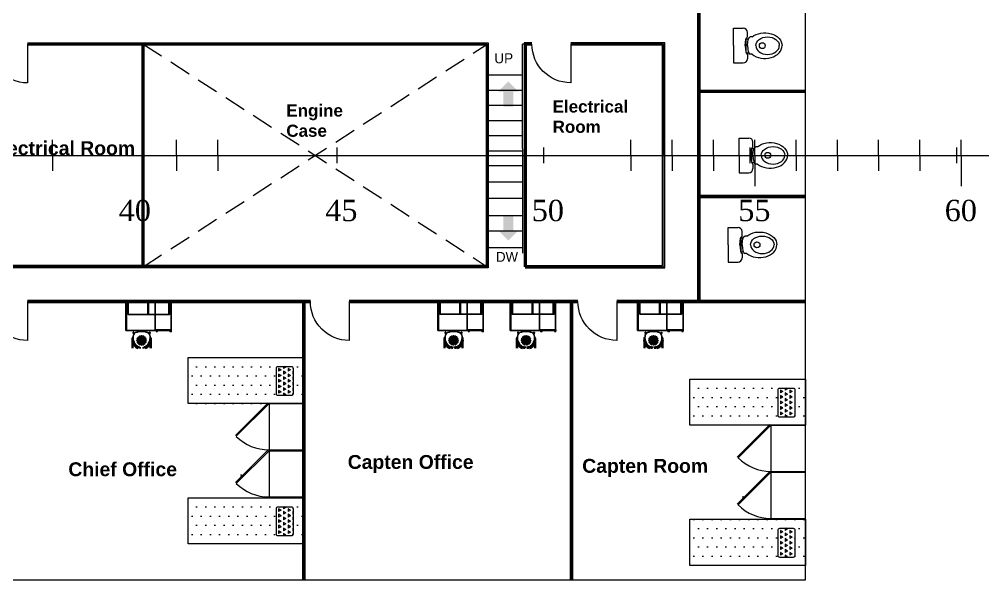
# Model space of a CAD drawing. Header units: millimetres. Extents: x 2592 to 2762, y 1632 to 1753.
# Drawn here: x 2637.6 to 2659.65, y 1658.19 to 1671.02 of the extents above; entities that cross this region are included whole.
import ezdxf

# ---------------------------------------------------------------- set-up
doc = ezdxf.new("R2010")
doc.units = ezdxf.units.MM
doc.linetypes.add('ASVLTYPE', pattern=[0.75, 0.5, -0.25])
for name, color, linetype in [('-1', 7, 'Continuous'), ('1.Garis Benda', 7, 'Continuous'), ('15', 7, 'Continuous'), ('Layer3', 7, 'Continuous'), ('tangki', 7, 'Continuous')]:
    doc.layers.add(name, color=color, linetype=linetype)
doc.layers.add('FURNITURE', color=7, linetype='Continuous', lineweight=30)
doc.layers.add('Layer4', color=7, linetype='Continuous', lineweight=30)
doc.styles.add('ASU', font='isocp.shx', dxfattribs={"height": 0.005})
doc.styles.add('holek', font='', dxfattribs={"height": 2})
doc.styles.get("Standard").update_dxf_attribs({"font": 'Arial.ttf'})
doc.styles.get('holek').set_extended_font_data('Vani')

# ---------------------------------------------------------------- blocks, each defined once
blk = doc.blocks.new('toilet')
at = {"linetype": 'Continuous'}
for p, q in [((10825.09, -59.81), (10825.09, -59.16)), ((10827.09, -58.56), (10825.69, -58.56)), ((10827.09, -61.06), (10827.09, -58.56)), ((10824.43, -59.81), (10824.69, -59.81)), ((10825.28, -60.04), (10824.93, -60.04)), ((10825.3, -62), (10825.3, -60.12)), ((10827.09, -61.06), (10827.09, -63.56)), ((10824.43, -62.31), (10824.69, -62.31)), ((10825.29, -62.04), (10824.94, -62.04)), ((10825.09, -62.31), (10825.09, -62.96)), ((10827.09, -63.56), (10825.69, -63.56))]:
    blk.add_line(p, q, dxfattribs=at)
for centre, start, end in [((10825.69, -59.16), 90, 180), ((10825.69, -62.96), 180, 270)]:
    blk.add_arc(centre, 0.6, start, end, dxfattribs=at)
for centre, major_axis, ratio, start_param in [((10822.59, -61.06), (-2.5, 0), 0.738645, 3.885156), ((10824.69, -61.06), (0, 1.25), 0.32, 4.712389), ((10825.09, -61.06), (0, 1.25), 0.249973, 4.712389)]:
    blk.add_ellipse(centre, major_axis=major_axis, ratio=ratio, start_param=start_param, end_param=6.283185, dxfattribs=at)
at = {"linetype": 'Continuous', "extrusion": (0, 0, -1)}
for centre, major_axis, ratio, start_param in [((10822.59, -61.06), (-2.5, 0), 0.738645, 3.885156), ((10824.69, -61.06), (0, -1.25), 0.32, 4.712389), ((10825.09, -61.06), (0, -1.25), 0.249973, 4.712389)]:
    blk.add_ellipse(centre, major_axis=major_axis, ratio=ratio, start_param=start_param, end_param=6.283185, dxfattribs=at)
at = {"layer": '1.Garis Benda', "linetype": 'Continuous'}
blk.add_ellipse((10822.19, -61.06), major_axis=(-1.7, 0), ratio=0.741182, start_param=3.141593, end_param=6.283185, dxfattribs=at)
at = {"layer": '1.Garis Benda', "linetype": 'Continuous', "extrusion": (0, 0, -1)}
blk.add_ellipse((10822.19, -61.06), major_axis=(-1.7, 0), ratio=0.741182, start_param=3.141593, end_param=6.283185, dxfattribs=at)
at = {"layer": 'tangki', "color": 2, "ltscale": 0.6}
blk.add_circle((10822.95, -61.06), 0.423, dxfattribs=at)

msp = doc.modelspace()

# ---------------------------------------------------------------- hatches: boundary and pattern name
h = msp.add_hatch()
h.set_pattern_fill('DOTS', color=105, scale=0.132226, style=0)
h.set_pattern_definition([(180, (3440.77873, 1919.99325), (-0.10495441, 0.209908816), [0, -0.209908816])])
h.paths.add_polyline_path([(2641.462, 1662.219), (2644.106, 1662.219), (2644.106, 1663.277), (2641.462, 1663.277)])
h.paths.add_polyline_path([(2643.483, 1663.047, -0.414214), (2643.523, 1663.087), (2643.826, 1663.087, -0.414214), (2643.866, 1663.047), (2643.866, 1662.459, -0.414214), (2643.826, 1662.42), (2643.523, 1662.42, -0.414214), (2643.483, 1662.459)], flags=16)
h = msp.add_hatch()
h.set_pattern_fill('TRIANG', color=1, scale=0.013223, angle=-90, style=0)
h.set_pattern_definition([(210, (2608.46666, 1892.71524), (-0.109071806, 0.06297263), [0.062972646, -0.062972646]), (150, (2608.46666, 1892.71524), (-8e-09, 0.12594527), [0.062972646, -0.062972646]), (270, (2608.41212, 1892.74673), (-0.1090718, -0.06297264), [0.062972646, -0.062972646])])
h.paths.add_polyline_path([(2643.481, 1663.03, -0.414214), (2643.521, 1663.07), (2643.824, 1663.07, -0.414214), (2643.864, 1663.03), (2643.864, 1662.443, -0.414214), (2643.824, 1662.403), (2643.521, 1662.403, -0.414214), (2643.481, 1662.443)])
h = msp.add_hatch()
h.set_pattern_fill('DOTS', color=105, scale=0.132226, style=0)
h.set_pattern_definition([(180, (3452.26652, 1919.49983), (-0.10495441, 0.209908816), [0, -0.209908816])])
h.paths.add_polyline_path([(2652.949, 1661.726), (2655.594, 1661.726), (2655.594, 1662.783), (2652.949, 1662.783)])
h.paths.add_polyline_path([(2654.971, 1662.553, -0.414214), (2655.01, 1662.593), (2655.314, 1662.593, -0.414214), (2655.353, 1662.553), (2655.353, 1661.966, -0.414214), (2655.314, 1661.926), (2655.01, 1661.926, -0.414214), (2654.971, 1661.966)], flags=16)
h = msp.add_hatch()
h.set_pattern_fill('TRIANG', color=1, scale=0.013223, angle=-90, style=0)
h.set_pattern_definition([(210, (2619.95445, 1892.22183), (-0.109071806, 0.06297263), [0.062972646, -0.062972646]), (150, (2619.95445, 1892.22183), (-8e-09, 0.12594527), [0.062972646, -0.062972646]), (270, (2619.89992, 1892.25331), (-0.1090718, -0.06297264), [0.062972646, -0.062972646])])
h.paths.add_polyline_path([(2654.969, 1662.537, -0.414214), (2655.009, 1662.577), (2655.312, 1662.577, -0.414214), (2655.352, 1662.537), (2655.352, 1661.949, -0.414214), (2655.312, 1661.91), (2655.009, 1661.91, -0.414214), (2654.969, 1661.949)])
h = msp.add_hatch()
h.set_pattern_fill('DOTS', color=105, scale=0.132226, style=0)
h.set_pattern_definition([(180, (3440.77873, 1916.78242), (-0.10495441, 0.209908816), [0, -0.209908816])])
h.paths.add_polyline_path([(2641.462, 1659.008), (2644.106, 1659.008), (2644.106, 1660.066), (2641.462, 1660.066)])
h.paths.add_polyline_path([(2643.483, 1659.836, -0.414214), (2643.523, 1659.876), (2643.826, 1659.876, -0.414214), (2643.866, 1659.836), (2643.866, 1659.248, -0.414214), (2643.826, 1659.209), (2643.523, 1659.209, -0.414214), (2643.483, 1659.248)], flags=16)
h = msp.add_hatch()
h.set_pattern_fill('TRIANG', color=1, scale=0.013223, angle=-90, style=0)
h.set_pattern_definition([(210, (2608.46666, 1889.50442), (-0.109071806, 0.06297263), [0.062972646, -0.062972646]), (150, (2608.46666, 1889.50442), (-8e-09, 0.12594527), [0.062972646, -0.062972646]), (270, (2608.41212, 1889.53591), (-0.1090718, -0.06297264), [0.062972646, -0.062972646])])
h.paths.add_polyline_path([(2643.481, 1659.82, -0.414214), (2643.521, 1659.859), (2643.824, 1659.859, -0.414214), (2643.864, 1659.82), (2643.864, 1659.232, -0.414214), (2643.824, 1659.192), (2643.521, 1659.192, -0.414214), (2643.481, 1659.232)])
h = msp.add_hatch()
h.set_pattern_fill('DOTS', color=105, scale=0.132226, style=0)
h.set_pattern_definition([(180, (3452.26652, 1916.289), (-0.10495441, 0.209908816), [0, -0.209908816])])
h.paths.add_polyline_path([(2652.949, 1658.515), (2655.594, 1658.515), (2655.594, 1659.573), (2652.949, 1659.573)])
h.paths.add_polyline_path([(2654.971, 1659.343, -0.414214), (2655.01, 1659.382), (2655.314, 1659.382, -0.414214), (2655.353, 1659.343), (2655.353, 1658.755, -0.414214), (2655.314, 1658.715), (2655.01, 1658.715, -0.414214), (2654.971, 1658.755)], flags=16)
h = msp.add_hatch()
h.set_pattern_fill('TRIANG', color=1, scale=0.013223, angle=-90, style=0)
h.set_pattern_definition([(210, (2619.95445, 1889.011), (-0.109071806, 0.06297263), [0.062972646, -0.062972646]), (150, (2619.95445, 1889.011), (-8e-09, 0.12594527), [0.062972646, -0.062972646]), (270, (2619.89992, 1889.04249), (-0.1090718, -0.06297264), [0.062972646, -0.062972646])])
h.paths.add_polyline_path([(2654.969, 1659.326, -0.414214), (2655.009, 1659.366), (2655.312, 1659.366, -0.414214), (2655.352, 1659.326), (2655.352, 1658.739, -0.414214), (2655.312, 1658.699), (2655.009, 1658.699, -0.414214), (2654.969, 1658.739)])
at = {"layer": 'Layer4'}
for points in [[(2648.908, 1669.014), (2648.676, 1669.014), (2648.676, 1669.362), (2648.56, 1669.362), (2648.792, 1669.593), (2649.024, 1669.362), (2648.908, 1669.362)], [(2648.908, 1666.531), (2648.676, 1666.531), (2648.676, 1666.184), (2648.56, 1666.184), (2648.792, 1665.952), (2649.024, 1666.184), (2648.908, 1666.184)]]:
    msp.add_hatch(color=256, dxfattribs=at).paths.add_polyline_path(points)

# ---------------------------------------------------------------- linework, layer by layer
at = {"layer": '-1', "color": 7}
for p, q in [((2653.148, 1671.25), (2653.148, 1669.371)), ((2640.433, 1670.45), (2637.782, 1670.45)), ((2640.433, 1666.051), (2640.433, 1669.753)), ((2653.148, 1669.371), (2653.148, 1664.554)), ((2653.148, 1669.371), (2655.594, 1669.371)), ((2653.148, 1666.963), (2655.594, 1666.963)), ((2653.148, 1664.554), (2655.594, 1664.554))]:
    msp.add_line(p, q, dxfattribs=at)
for points in [[(2637.782, 1670.45), (2637.782, 1669.562, -0.414214), (2636.894, 1670.45)], [(2650.22, 1670.453), (2650.22, 1669.565, -0.413453), (2649.332, 1670.45, -0.413453)], [(2637.782, 1664.554), (2637.782, 1663.666, -0.414214), (2636.894, 1664.554)], [(2645.148, 1664.554), (2645.148, 1663.666, -0.414214), (2644.26, 1664.554, -0.414214)], [(2651.275, 1664.555), (2651.275, 1663.667, -0.414214), (2650.387, 1664.555)]]:
    msp.add_lwpolyline(points, format="xyb", dxfattribs=at)
for p, q in [((2655.594, 1658.189), (2655.594, 1677.229)), ((2653.123, 1671.25), (2653.123, 1664.554)), ((2653.173, 1671.25), (2653.173, 1664.554)), ((2637.782, 1670.475), (2648.334, 1670.479)), ((2640.408, 1665.354), (2640.408, 1670.45)), ((2640.433, 1665.354), (2640.433, 1670.45)), ((2648.309, 1670.45), (2640.433, 1670.45)), ((2640.458, 1665.354), (2640.458, 1670.45)), ((2648.31, 1667.66), (2648.309, 1670.45)), ((2648.334, 1670.479), (2648.334, 1665.329)), ((2649.332, 1670.45), (2649.118, 1670.45)), ((2649.121, 1665.663), (2649.118, 1670.45)), ((2649.332, 1670.475), (2649.153, 1670.475)), ((2649.153, 1670.475), (2649.153, 1665.354)), ((2649.178, 1670.45), (2649.178, 1665.354)), ((2652.374, 1670.475), (2650.22, 1670.475)), ((2652.348, 1670.45), (2650.22, 1670.45)), ((2652.348, 1670.45), (2652.349, 1665.354)), ((2652.374, 1665.33), (2652.374, 1670.475)), ((2637.782, 1670.425), (2648.284, 1670.429)), ((2648.284, 1670.429), (2648.284, 1665.379)), ((2649.332, 1670.425), (2649.203, 1670.425)), ((2649.203, 1670.425), (2649.203, 1665.354)), ((2652.324, 1670.425), (2650.22, 1670.425)), ((2652.324, 1665.38), (2652.324, 1670.425)), ((2648.31, 1669.744), (2649.121, 1669.744)), ((2648.31, 1669.397), (2649.121, 1669.397)), ((2653.148, 1669.396), (2655.594, 1669.396)), ((2653.148, 1669.346), (2655.594, 1669.346)), ((2648.31, 1669.05), (2649.121, 1669.05)), ((2648.31, 1668.702), (2649.121, 1668.702)), ((2638.359, 1667.902), (2638.359, 1668.256)), ((2641.196, 1667.902), (2641.196, 1668.256)), ((2642.141, 1667.902), (2642.141, 1668.256)), ((2648.31, 1668.355), (2649.121, 1668.355)), ((2651.597, 1667.902), (2651.597, 1668.256)), ((2652.543, 1667.902), (2652.543, 1668.256)), ((2653.488, 1667.902), (2653.488, 1668.256)), ((2654.434, 1667.902), (2654.434, 1668.256)), ((2655.379, 1667.902), (2655.379, 1668.256)), ((2656.325, 1667.902), (2656.325, 1668.256)), ((2657.27, 1667.902), (2657.27, 1668.256)), ((2658.216, 1667.902), (2658.216, 1668.256)), ((2659.162, 1667.902), (2659.162, 1668.256)), ((2644.876, 1667.725), (2644.876, 1668.079)), ((2649.604, 1667.725), (2649.604, 1668.079)), ((2654.332, 1667.725), (2654.332, 1668.079)), ((2659.06, 1667.725), (2659.06, 1668.079)), ((2638.359, 1667.902), (2638.359, 1667.548)), ((2641.196, 1667.902), (2641.196, 1667.548)), ((2642.141, 1667.902), (2642.141, 1667.548)), ((2648.31, 1668.007), (2649.121, 1668.007)), ((2651.597, 1667.902), (2651.597, 1667.548)), ((2652.543, 1667.902), (2652.543, 1667.548)), ((2653.488, 1667.902), (2653.488, 1667.548)), ((2654.434, 1667.902), (2654.434, 1667.548)), ((2655.379, 1667.902), (2655.379, 1667.548)), ((2656.325, 1667.902), (2656.325, 1667.548)), ((2657.27, 1667.902), (2657.27, 1667.548)), ((2658.216, 1667.902), (2658.216, 1667.548)), ((2659.162, 1667.902), (2659.162, 1667.548)), ((2649.121, 1667.66), (2648.31, 1667.66)), ((2654.434, 1667.548), (2654.434, 1667.195)), ((2659.162, 1667.548), (2659.162, 1667.195)), ((2649.121, 1667.29), (2648.31, 1667.29)), ((2649.121, 1666.915), (2648.31, 1666.915)), ((2653.173, 1666.988), (2655.594, 1666.988)), ((2653.173, 1666.938), (2655.594, 1666.938)), ((2649.121, 1666.518), (2648.31, 1666.518)), ((2649.121, 1666.164), (2648.31, 1666.164)), ((2649.121, 1665.783), (2648.31, 1665.783)), ((2648.284, 1665.379), (2636.74, 1665.379)), ((2649.178, 1665.379), (2652.324, 1665.38)), ((2648.334, 1665.329), (2636.74, 1665.329)), ((2648.309, 1665.354), (2640.433, 1665.354)), ((2649.178, 1665.329), (2652.374, 1665.33)), ((2644.26, 1664.579), (2637.782, 1664.579)), ((2637.782, 1664.554), (2644.26, 1664.554)), ((2644.26, 1664.529), (2637.782, 1664.529)), ((2644.081, 1664.554), (2644.081, 1658.189)), ((2644.106, 1664.554), (2644.106, 1658.189)), ((2644.131, 1664.554), (2644.131, 1658.189)), ((2650.387, 1664.58), (2645.148, 1664.58)), ((2645.148, 1664.554), (2650.387, 1664.554)), ((2650.387, 1664.53), (2645.148, 1664.53)), ((2650.208, 1664.554), (2650.208, 1658.189)), ((2650.233, 1664.554), (2650.233, 1658.189)), ((2650.258, 1664.554), (2650.258, 1658.189)), ((2655.594, 1664.579), (2651.275, 1664.58)), ((2651.275, 1664.554), (2653.148, 1664.554)), ((2655.594, 1664.529), (2651.275, 1664.53)), ((2630.579, 1658.189), (2648.838, 1658.189))]:
    msp.add_line(p, q)
at = {"linetype": 'ASVLTYPE'}
for p, q in [((2640.433, 1665.354), (2648.309, 1670.45)), ((2640.433, 1670.45), (2648.309, 1665.354))]:
    msp.add_line(p, q, dxfattribs=at)
at = {"ltscale": 5}
msp.add_line((2593.688, 1667.902), (2702.658, 1667.902), dxfattribs=at)
at = {"color": 2}
for p, q in [((2643.294, 1662.238), (2642.546, 1661.49)), ((2643.313, 1662.219), (2642.565, 1661.471)), ((2643.313, 1662.219), (2643.313, 1661.161)), ((2643.313, 1662.219), (2644.106, 1662.219)), ((2643.313, 1662.219), (2644.106, 1662.219)), ((2654.782, 1661.744), (2654.034, 1660.996)), ((2654.801, 1661.726), (2654.053, 1660.978)), ((2654.801, 1661.726), (2654.801, 1660.668)), ((2654.801, 1661.726), (2655.594, 1661.726)), ((2654.801, 1661.726), (2655.594, 1661.726)), ((2643.294, 1661.161), (2642.546, 1660.413)), ((2643.313, 1661.142), (2642.565, 1660.394)), ((2643.294, 1661.161), (2643.313, 1661.142)), ((2643.294, 1661.124), (2643.313, 1661.142)), ((2643.313, 1661.161), (2644.106, 1661.161)), ((2643.313, 1661.161), (2643.313, 1661.142)), ((2643.313, 1661.142), (2644.106, 1661.142)), ((2643.313, 1661.142), (2644.106, 1661.142)), ((2643.313, 1661.142), (2644.106, 1661.142)), ((2643.313, 1661.142), (2643.313, 1660.085)), ((2643.313, 1661.142), (2644.106, 1661.142)), ((2643.313, 1661.142), (2644.106, 1661.142)), ((2642.657, 1660.552), (2642.684, 1660.552)), ((2654.782, 1660.668), (2654.034, 1659.92)), ((2654.801, 1660.649), (2654.053, 1659.901)), ((2654.782, 1660.668), (2654.801, 1660.649)), ((2654.782, 1660.63), (2654.801, 1660.649)), ((2654.801, 1660.668), (2655.594, 1660.668)), ((2654.801, 1660.668), (2654.801, 1660.649)), ((2654.801, 1660.649), (2655.594, 1660.649)), ((2654.801, 1660.649), (2655.594, 1660.649)), ((2654.801, 1660.649), (2655.594, 1660.649)), ((2654.801, 1660.649), (2654.801, 1659.591)), ((2654.801, 1660.649), (2655.594, 1660.649)), ((2654.801, 1660.649), (2655.594, 1660.649)), ((2643.313, 1660.085), (2644.106, 1660.085)), ((2643.313, 1660.085), (2643.313, 1660.066)), ((2643.313, 1660.066), (2644.106, 1660.066)), ((2643.313, 1660.066), (2644.106, 1660.066)), ((2643.313, 1660.066), (2644.106, 1660.066)), ((2654.145, 1660.059), (2654.172, 1660.059)), ((2654.801, 1659.591), (2655.594, 1659.591)), ((2654.801, 1659.591), (2654.801, 1659.573)), ((2654.801, 1659.573), (2655.594, 1659.573)), ((2654.801, 1659.573), (2655.594, 1659.573)), ((2654.801, 1659.573), (2655.594, 1659.573))]:
    msp.add_line(p, q, dxfattribs=at)
for points in [[(2644.106, 1662.219), (2641.462, 1662.219), (2641.462, 1663.277), (2644.106, 1663.277)], [(2655.594, 1661.726), (2652.949, 1661.726), (2652.949, 1662.783), (2655.594, 1662.783)], [(2644.106, 1659.008), (2641.462, 1659.008), (2641.462, 1660.066), (2644.106, 1660.066)], [(2655.594, 1658.515), (2652.949, 1658.515), (2652.949, 1659.573), (2655.594, 1659.573)]]:
    msp.add_lwpolyline(points, close=True)
at = {"color": 1}
for points in [[(2643.481, 1662.443), (2643.481, 1663.03, -0.414214), (2643.521, 1663.07), (2643.824, 1663.07, -0.414214), (2643.864, 1663.03), (2643.864, 1662.443, -0.414214), (2643.824, 1662.403), (2643.521, 1662.403, -0.414214)], [(2654.969, 1661.949), (2654.969, 1662.537, -0.414214), (2655.009, 1662.577), (2655.312, 1662.577, -0.414214), (2655.352, 1662.537), (2655.352, 1661.949, -0.414214), (2655.312, 1661.91), (2655.009, 1661.91, -0.414214)], [(2643.481, 1659.232), (2643.481, 1659.82, -0.414214), (2643.521, 1659.859), (2643.824, 1659.859, -0.414214), (2643.864, 1659.82), (2643.864, 1659.232, -0.414214), (2643.824, 1659.192), (2643.521, 1659.192, -0.414214)], [(2654.969, 1658.739), (2654.969, 1659.326, -0.414214), (2655.009, 1659.366), (2655.312, 1659.366, -0.414214), (2655.352, 1659.326), (2655.352, 1658.739, -0.414214), (2655.312, 1658.699), (2655.009, 1658.699, -0.414214)]]:
    msp.add_lwpolyline(points, format="xyb", close=True, dxfattribs=at)
at = {"color": 2, "ltscale": 0.1}
for points in [[(2642.657, 1660.536), (2642.663, 1660.53), (2642.7, 1660.567)], [(2642.7, 1660.567), (2642.694, 1660.574)], [(2654.188, 1660.074), (2654.182, 1660.08)], [(2654.144, 1660.043), (2654.151, 1660.037), (2654.188, 1660.074)]]:
    msp.add_lwpolyline(points, dxfattribs=at)
at = {"color": 2}
for centre in [(2643.313, 1662.219), (2654.801, 1661.726), (2643.313, 1661.142), (2654.801, 1660.649)]:
    msp.add_arc(centre, 1.058, 225, 270, dxfattribs=at)
at = {"color": 2, "ltscale": 0.1}
for centre in [(2642.688, 1660.589), (2654.175, 1660.096)]:
    msp.add_arc(centre, 0.0172, 157.6199, 292.3801, dxfattribs=at)
at = {"layer": '15'}
msp.add_lwpolyline([(2648.309, 1665.354), (2648.309, 1670.45)], dxfattribs=at)
at = {"layer": 'FURNITURE', "color": 3}
for p, q in [((2640.05, 1663.893), (2641.091, 1663.893)), ((2647.192, 1663.894), (2648.233, 1663.894)), ((2648.851, 1663.894), (2649.892, 1663.894)), ((2651.768, 1663.894), (2652.809, 1663.894))]:
    msp.add_line(p, q, dxfattribs=at)
at = {"layer": 'FURNITURE', "color": 3, "ltscale": 0.1}
for p, q in [((2640.205, 1663.843), (2640.219, 1663.81)), ((2640.22, 1663.85), (2640.231, 1663.825)), ((2640.573, 1663.85), (2640.563, 1663.825)), ((2640.589, 1663.843), (2640.574, 1663.81)), ((2647.347, 1663.844), (2647.361, 1663.81)), ((2647.363, 1663.85), (2647.373, 1663.826)), ((2647.715, 1663.85), (2647.705, 1663.826)), ((2647.731, 1663.844), (2647.717, 1663.81)), ((2649.006, 1663.844), (2649.02, 1663.81)), ((2649.021, 1663.85), (2649.032, 1663.826)), ((2649.374, 1663.85), (2649.364, 1663.826)), ((2649.39, 1663.844), (2649.375, 1663.81)), ((2651.923, 1663.844), (2651.937, 1663.81)), ((2651.939, 1663.85), (2651.949, 1663.826)), ((2652.291, 1663.85), (2652.281, 1663.826)), ((2652.307, 1663.844), (2652.293, 1663.81)), ((2640.201, 1663.668), (2640.179, 1663.668)), ((2640.182, 1663.668), (2640.182, 1663.72)), ((2640.182, 1663.487), (2640.182, 1663.625)), ((2640.199, 1663.668), (2640.199, 1663.72)), ((2640.205, 1663.639), (2640.219, 1663.639)), ((2640.209, 1663.622), (2640.226, 1663.622)), ((2640.312, 1663.651), (2640.312, 1663.651)), ((2640.585, 1663.622), (2640.568, 1663.622)), ((2640.589, 1663.639), (2640.575, 1663.639)), ((2640.592, 1663.668), (2640.614, 1663.668)), ((2640.595, 1663.668), (2640.595, 1663.72)), ((2640.612, 1663.668), (2640.612, 1663.72)), ((2640.612, 1663.487), (2640.612, 1663.625)), ((2647.343, 1663.669), (2647.321, 1663.669)), ((2647.324, 1663.669), (2647.324, 1663.721)), ((2647.324, 1663.488), (2647.324, 1663.626)), ((2647.341, 1663.669), (2647.341, 1663.721)), ((2647.347, 1663.64), (2647.361, 1663.64)), ((2647.351, 1663.623), (2647.368, 1663.623)), ((2647.454, 1663.652), (2647.454, 1663.652)), ((2647.728, 1663.623), (2647.71, 1663.623)), ((2647.731, 1663.64), (2647.717, 1663.64)), ((2647.735, 1663.669), (2647.757, 1663.669)), ((2647.737, 1663.669), (2647.737, 1663.721)), ((2647.754, 1663.669), (2647.754, 1663.721)), ((2647.754, 1663.488), (2647.754, 1663.626)), ((2649.002, 1663.669), (2648.98, 1663.669)), ((2648.983, 1663.669), (2648.983, 1663.721)), ((2648.983, 1663.488), (2648.983, 1663.626)), ((2648.999, 1663.669), (2648.999, 1663.721)), ((2649.006, 1663.64), (2649.02, 1663.64)), ((2649.01, 1663.623), (2649.027, 1663.623)), ((2649.113, 1663.652), (2649.113, 1663.652)), ((2649.386, 1663.623), (2649.369, 1663.623)), ((2649.39, 1663.64), (2649.376, 1663.64)), ((2649.393, 1663.669), (2649.415, 1663.669)), ((2649.396, 1663.669), (2649.396, 1663.721)), ((2649.413, 1663.669), (2649.413, 1663.721)), ((2649.413, 1663.488), (2649.413, 1663.626)), ((2651.919, 1663.669), (2651.897, 1663.669)), ((2651.9, 1663.669), (2651.9, 1663.721)), ((2651.9, 1663.488), (2651.9, 1663.626)), ((2651.917, 1663.669), (2651.917, 1663.721)), ((2651.923, 1663.64), (2651.937, 1663.64)), ((2651.927, 1663.623), (2651.944, 1663.623)), ((2652.03, 1663.652), (2652.03, 1663.652)), ((2652.304, 1663.623), (2652.286, 1663.623)), ((2652.307, 1663.64), (2652.293, 1663.64)), ((2652.311, 1663.669), (2652.333, 1663.669)), ((2652.313, 1663.669), (2652.313, 1663.721)), ((2652.33, 1663.669), (2652.33, 1663.721)), ((2652.33, 1663.488), (2652.33, 1663.626)), ((2640.199, 1663.487), (2640.199, 1663.578)), ((2640.595, 1663.487), (2640.595, 1663.578)), ((2647.341, 1663.488), (2647.341, 1663.578)), ((2647.737, 1663.488), (2647.737, 1663.578)), ((2648.999, 1663.488), (2648.999, 1663.578)), ((2649.396, 1663.488), (2649.396, 1663.578)), ((2651.917, 1663.488), (2651.917, 1663.578)), ((2652.313, 1663.488), (2652.313, 1663.578))]:
    msp.add_line(p, q, dxfattribs=at)
at = {"layer": 'FURNITURE', "color": 3, "ltscale": 0.1, "flags": 128}
for points in [[(2640.033, 1663.893), (2640.033, 1664.554), (2640.05, 1664.554), (2640.05, 1663.893)], [(2641.038, 1664.554), (2640.085, 1664.554), (2640.085, 1664.263), (2641.038, 1664.263)], [(2641.074, 1663.911), (2641.074, 1664.537), (2640.703, 1664.537), (2640.703, 1663.911)], [(2647.175, 1663.894), (2647.175, 1664.555), (2647.192, 1664.555), (2647.192, 1663.894)], [(2648.18, 1664.555), (2647.228, 1664.555), (2647.228, 1664.264), (2648.18, 1664.264)], [(2648.216, 1663.911), (2648.216, 1664.537), (2647.846, 1664.537), (2647.846, 1663.911)], [(2648.834, 1663.894), (2648.834, 1664.555), (2648.85, 1664.555), (2648.851, 1663.894)], [(2649.839, 1664.555), (2648.886, 1664.555), (2648.886, 1664.264), (2649.839, 1664.264)], [(2649.875, 1663.911), (2649.874, 1664.537), (2649.504, 1664.537), (2649.504, 1663.911)], [(2651.751, 1663.894), (2651.751, 1664.555), (2651.768, 1664.555), (2651.768, 1663.894)], [(2652.756, 1664.555), (2651.803, 1664.555), (2651.803, 1664.264), (2652.756, 1664.264)], [(2652.792, 1663.911), (2652.792, 1664.537), (2652.422, 1664.537), (2652.422, 1663.911)], [(2641.071, 1663.91), (2640.706, 1663.91), (2640.706, 1663.893), (2641.071, 1663.893)], [(2648.214, 1663.91), (2647.848, 1663.91), (2647.848, 1663.894), (2648.214, 1663.894)], [(2649.872, 1663.91), (2649.507, 1663.91), (2649.507, 1663.894), (2649.872, 1663.894)], [(2652.789, 1663.91), (2652.424, 1663.91), (2652.424, 1663.894), (2652.789, 1663.894)]]:
    msp.add_lwpolyline(points, close=True, dxfattribs=at)
for points in [[(2640.536, 1664.554), (2640.536, 1664.263), (2640.553, 1664.263), (2640.553, 1664.554)], [(2641.021, 1664.263), (2641.021, 1664.554)], [(2647.679, 1664.555), (2647.679, 1664.264), (2647.695, 1664.264), (2647.695, 1664.555)], [(2648.163, 1664.264), (2648.163, 1664.555)], [(2649.337, 1664.555), (2649.337, 1664.264), (2649.354, 1664.264), (2649.354, 1664.555)], [(2649.822, 1664.264), (2649.822, 1664.555)], [(2652.255, 1664.555), (2652.255, 1664.264), (2652.271, 1664.264), (2652.271, 1664.555)], [(2652.739, 1664.264), (2652.739, 1664.555)]]:
    msp.add_lwpolyline(points, dxfattribs=at)
at = {"layer": 'FURNITURE', "color": 3, "ltscale": 0.1}
for points in [[(2640.733, 1663.889), (2640.733, 1663.893), (2640.759, 1663.893)], [(2640.759, 1663.873), (2640.759, 1663.867), (2640.733, 1663.867), (2640.733, 1663.873)], [(2640.759, 1663.893), (2640.759, 1663.889)], [(2641.049, 1663.889), (2641.049, 1663.893), (2641.076, 1663.893)], [(2641.076, 1663.873), (2641.076, 1663.867), (2641.049, 1663.867), (2641.049, 1663.873)], [(2647.875, 1663.889), (2647.875, 1663.894), (2647.901, 1663.894)], [(2647.901, 1663.873), (2647.901, 1663.867), (2647.875, 1663.867), (2647.875, 1663.873)], [(2647.901, 1663.894), (2647.901, 1663.889)], [(2648.192, 1663.889), (2648.192, 1663.894), (2648.218, 1663.894)], [(2648.218, 1663.873), (2648.218, 1663.867), (2648.192, 1663.867), (2648.192, 1663.873)], [(2649.534, 1663.889), (2649.534, 1663.894), (2649.56, 1663.894)], [(2649.56, 1663.873), (2649.56, 1663.867), (2649.534, 1663.867), (2649.534, 1663.873)], [(2649.56, 1663.894), (2649.56, 1663.889)], [(2649.85, 1663.889), (2649.85, 1663.894), (2649.877, 1663.894)], [(2649.877, 1663.873), (2649.877, 1663.867), (2649.85, 1663.867), (2649.85, 1663.873)], [(2652.451, 1663.889), (2652.451, 1663.894), (2652.477, 1663.894)], [(2652.477, 1663.873), (2652.477, 1663.867), (2652.451, 1663.867), (2652.451, 1663.873)], [(2652.477, 1663.894), (2652.477, 1663.889)], [(2652.767, 1663.889), (2652.767, 1663.894), (2652.794, 1663.894)], [(2652.794, 1663.873), (2652.794, 1663.867), (2652.767, 1663.867), (2652.767, 1663.873)]]:
    msp.add_lwpolyline(points, dxfattribs=at)
for centre, radius in [((2640.295, 1663.668), 0.00705), ((2640.303, 1663.706), 0.00705), ((2640.303, 1663.629), 0.00705), ((2640.325, 1663.739), 0.00705), ((2640.321, 1663.668), 0.00308), ((2640.327, 1663.697), 0.00308), ((2640.327, 1663.639), 0.00308), ((2640.339, 1663.668), 0.00308), ((2640.343, 1663.721), 0.00308), ((2640.343, 1663.69), 0.00308), ((2640.343, 1663.645), 0.00308), ((2640.343, 1663.614), 0.00308), ((2640.358, 1663.761), 0.00705), ((2640.356, 1663.709), 0.00308), ((2640.356, 1663.668), 0.00308), ((2640.356, 1663.626), 0.00308), ((2640.359, 1663.683), 0.00308), ((2640.359, 1663.652), 0.00308), ((2640.368, 1663.738), 0.00308), ((2640.368, 1663.696), 0.00308), ((2640.368, 1663.639), 0.00308), ((2640.375, 1663.721), 0.00308), ((2640.375, 1663.614), 0.00308), ((2640.375, 1663.675), 0.00308), ((2640.375, 1663.66), 0.00308), ((2640.381, 1663.705), 0.00308), ((2640.381, 1663.63), 0.00308), ((2640.383, 1663.686), 0.00308), ((2640.383, 1663.649), 0.00308), ((2640.397, 1663.769), 0.00705), ((2640.397, 1663.743), 0.00308), ((2640.397, 1663.726), 0.00308), ((2640.397, 1663.708), 0.00308), ((2640.397, 1663.69), 0.00308), ((2640.397, 1663.645), 0.00308), ((2640.397, 1663.627), 0.00308), ((2640.397, 1663.609), 0.00308), ((2640.41, 1663.686), 0.00308), ((2640.41, 1663.649), 0.00308), ((2640.412, 1663.705), 0.00308), ((2640.412, 1663.63), 0.00308), ((2640.419, 1663.721), 0.00308), ((2640.419, 1663.675), 0.00308), ((2640.419, 1663.66), 0.00308), ((2640.419, 1663.614), 0.00308), ((2640.425, 1663.696), 0.00308), ((2640.425, 1663.639), 0.00308), ((2640.426, 1663.738), 0.00308), ((2640.436, 1663.761), 0.00705), ((2640.434, 1663.683), 0.00308), ((2640.434, 1663.652), 0.00308), ((2640.437, 1663.668), 0.00308), ((2640.438, 1663.709), 0.00308), ((2640.438, 1663.626), 0.00308), ((2640.45, 1663.721), 0.00308), ((2640.451, 1663.69), 0.00308), ((2640.451, 1663.645), 0.00308), ((2640.45, 1663.614), 0.00308), ((2640.455, 1663.668), 0.00308), ((2640.468, 1663.739), 0.00705), ((2640.467, 1663.697), 0.00308), ((2640.467, 1663.639), 0.00308), ((2640.473, 1663.668), 0.00308), ((2640.49, 1663.706), 0.00705), ((2640.49, 1663.629), 0.00705), ((2640.498, 1663.668), 0.00705), ((2647.438, 1663.668), 0.00705), ((2647.445, 1663.707), 0.00705), ((2647.445, 1663.629), 0.00705), ((2647.467, 1663.74), 0.00705), ((2647.463, 1663.668), 0.00308), ((2647.469, 1663.697), 0.00308), ((2647.469, 1663.639), 0.00308), ((2647.481, 1663.668), 0.00308), ((2647.485, 1663.722), 0.00308), ((2647.485, 1663.646), 0.00308), ((2647.485, 1663.614), 0.00308), ((2647.486, 1663.69), 0.00308), ((2647.5, 1663.762), 0.00705), ((2647.498, 1663.709), 0.00308), ((2647.499, 1663.668), 0.00308), ((2647.498, 1663.627), 0.00308), ((2647.502, 1663.683), 0.00308), ((2647.502, 1663.652), 0.00308), ((2647.51, 1663.738), 0.00308), ((2647.51, 1663.697), 0.00308), ((2647.51, 1663.639), 0.00308), ((2647.517, 1663.722), 0.00308), ((2647.517, 1663.675), 0.00308), ((2647.517, 1663.661), 0.00308), ((2647.517, 1663.614), 0.00308), ((2647.524, 1663.705), 0.00308), ((2647.524, 1663.631), 0.00308), ((2647.526, 1663.687), 0.00308), ((2647.526, 1663.649), 0.00308), ((2647.539, 1663.769), 0.00705), ((2647.539, 1663.744), 0.00308), ((2647.539, 1663.726), 0.00308), ((2647.539, 1663.709), 0.00308), ((2647.539, 1663.691), 0.00308), ((2647.539, 1663.645), 0.00308), ((2647.539, 1663.627), 0.00308), ((2647.539, 1663.61), 0.00308), ((2647.553, 1663.687), 0.00308), ((2647.553, 1663.649), 0.00308), ((2647.555, 1663.705), 0.00308), ((2647.555, 1663.631), 0.00308), ((2647.561, 1663.722), 0.00308), ((2647.561, 1663.675), 0.00308), ((2647.561, 1663.661), 0.00308), ((2647.561, 1663.614), 0.00308), ((2647.568, 1663.738), 0.00308), ((2647.568, 1663.697), 0.00308), ((2647.568, 1663.639), 0.00308), ((2647.578, 1663.762), 0.00705), ((2647.577, 1663.683), 0.00308), ((2647.577, 1663.652), 0.00308), ((2647.58, 1663.709), 0.00308), ((2647.58, 1663.668), 0.00308), ((2647.58, 1663.627), 0.00308), ((2647.593, 1663.722), 0.00308), ((2647.593, 1663.69), 0.00308), ((2647.593, 1663.646), 0.00308), ((2647.593, 1663.614), 0.00308), ((2647.597, 1663.668), 0.00308), ((2647.611, 1663.74), 0.00705), ((2647.609, 1663.697), 0.00308), ((2647.609, 1663.639), 0.00308), ((2647.615, 1663.668), 0.00308), ((2647.633, 1663.707), 0.00705), ((2647.633, 1663.629), 0.00705), ((2647.64, 1663.668), 0.00705), ((2649.096, 1663.668), 0.00705), ((2649.104, 1663.707), 0.00705), ((2649.104, 1663.629), 0.00705), ((2649.126, 1663.74), 0.00705), ((2649.122, 1663.668), 0.00308), ((2649.128, 1663.697), 0.00308), ((2649.128, 1663.639), 0.00308), ((2649.14, 1663.668), 0.00308), ((2649.144, 1663.722), 0.00308), ((2649.144, 1663.69), 0.00308), ((2649.144, 1663.646), 0.00308), ((2649.144, 1663.614), 0.00308), ((2649.159, 1663.762), 0.00705), ((2649.157, 1663.709), 0.00308), ((2649.157, 1663.668), 0.00308), ((2649.157, 1663.627), 0.00308), ((2649.16, 1663.683), 0.00308), ((2649.16, 1663.652), 0.00308), ((2649.169, 1663.738), 0.00308), ((2649.169, 1663.697), 0.00308), ((2649.169, 1663.639), 0.00308), ((2649.175, 1663.722), 0.00308), ((2649.175, 1663.614), 0.00308), ((2649.176, 1663.675), 0.00308), ((2649.176, 1663.661), 0.00308), ((2649.182, 1663.705), 0.00308), ((2649.182, 1663.631), 0.00308), ((2649.184, 1663.687), 0.00308), ((2649.184, 1663.649), 0.00308), ((2649.198, 1663.769), 0.00705), ((2649.198, 1663.744), 0.00308), ((2649.198, 1663.726), 0.00308), ((2649.198, 1663.709), 0.00308), ((2649.198, 1663.691), 0.00308), ((2649.198, 1663.645), 0.00308), ((2649.198, 1663.627), 0.00308), ((2649.198, 1663.61), 0.00308), ((2649.211, 1663.687), 0.00308), ((2649.211, 1663.649), 0.00308), ((2649.213, 1663.705), 0.00308), ((2649.213, 1663.631), 0.00308), ((2649.22, 1663.675), 0.00308), ((2649.22, 1663.661), 0.00308), ((2649.22, 1663.722), 0.00308), ((2649.22, 1663.614), 0.00308), ((2649.226, 1663.697), 0.00308), ((2649.226, 1663.639), 0.00308), ((2649.227, 1663.738), 0.00308), ((2649.237, 1663.762), 0.00705), ((2649.235, 1663.683), 0.00308), ((2649.235, 1663.652), 0.00308), ((2649.238, 1663.668), 0.00308), ((2649.239, 1663.709), 0.00308), ((2649.239, 1663.627), 0.00308), ((2649.251, 1663.722), 0.00308), ((2649.251, 1663.69), 0.00308), ((2649.251, 1663.646), 0.00308), ((2649.251, 1663.614), 0.00308), ((2649.256, 1663.668), 0.00308), ((2649.269, 1663.74), 0.00705), ((2649.268, 1663.697), 0.00308), ((2649.268, 1663.639), 0.00308), ((2649.274, 1663.668), 0.00308), ((2649.291, 1663.707), 0.00705), ((2649.291, 1663.629), 0.00705), ((2649.299, 1663.668), 0.00705), ((2652.014, 1663.668), 0.00705), ((2652.021, 1663.707), 0.00705), ((2652.021, 1663.629), 0.00705), ((2652.043, 1663.74), 0.00705), ((2652.039, 1663.668), 0.00308), ((2652.045, 1663.697), 0.00308), ((2652.045, 1663.639), 0.00308), ((2652.057, 1663.668), 0.00308), ((2652.061, 1663.722), 0.00308), ((2652.062, 1663.69), 0.00308), ((2652.061, 1663.646), 0.00308), ((2652.061, 1663.614), 0.00308), ((2652.076, 1663.762), 0.00705), ((2652.074, 1663.709), 0.00308), ((2652.074, 1663.668), 0.00308), ((2652.074, 1663.627), 0.00308), ((2652.077, 1663.683), 0.00308), ((2652.077, 1663.652), 0.00308), ((2652.086, 1663.738), 0.00308), ((2652.086, 1663.697), 0.00308), ((2652.086, 1663.639), 0.00308), ((2652.093, 1663.722), 0.00308), ((2652.093, 1663.675), 0.00308), ((2652.093, 1663.661), 0.00308), ((2652.093, 1663.614), 0.00308), ((2652.099, 1663.705), 0.00308), ((2652.099, 1663.631), 0.00308), ((2652.101, 1663.687), 0.00308), ((2652.101, 1663.649), 0.00308), ((2652.115, 1663.769), 0.00705), ((2652.115, 1663.744), 0.00308), ((2652.115, 1663.726), 0.00308), ((2652.115, 1663.709), 0.00308), ((2652.115, 1663.691), 0.00308), ((2652.115, 1663.645), 0.00308), ((2652.115, 1663.627), 0.00308), ((2652.115, 1663.61), 0.00308), ((2652.128, 1663.687), 0.00308), ((2652.128, 1663.649), 0.00308), ((2652.13, 1663.705), 0.00308), ((2652.13, 1663.631), 0.00308), ((2652.137, 1663.722), 0.00308), ((2652.137, 1663.675), 0.00308), ((2652.137, 1663.661), 0.00308), ((2652.137, 1663.614), 0.00308), ((2652.144, 1663.697), 0.00308), ((2652.144, 1663.639), 0.00308), ((2652.144, 1663.738), 0.00308), ((2652.154, 1663.762), 0.00705), ((2652.152, 1663.683), 0.00308), ((2652.152, 1663.652), 0.00308), ((2652.155, 1663.668), 0.00308), ((2652.156, 1663.709), 0.00308), ((2652.156, 1663.627), 0.00308), ((2652.168, 1663.722), 0.00308), ((2652.168, 1663.614), 0.00308), ((2652.169, 1663.69), 0.00308), ((2652.169, 1663.646), 0.00308), ((2652.173, 1663.668), 0.00308), ((2652.187, 1663.74), 0.00705), ((2652.185, 1663.697), 0.00308), ((2652.185, 1663.639), 0.00308), ((2652.191, 1663.668), 0.00308), ((2652.209, 1663.707), 0.00705), ((2652.209, 1663.629), 0.00705), ((2652.216, 1663.668), 0.00705), ((2640.325, 1663.596), 0.00705), ((2640.358, 1663.574), 0.00705), ((2640.368, 1663.598), 0.00308), ((2640.397, 1663.566), 0.00705), ((2640.397, 1663.592), 0.00308), ((2640.426, 1663.598), 0.00308), ((2640.436, 1663.574), 0.00705), ((2640.468, 1663.596), 0.00705), ((2647.467, 1663.596), 0.00705), ((2647.5, 1663.574), 0.00705), ((2647.51, 1663.598), 0.00308), ((2647.539, 1663.567), 0.00705), ((2647.539, 1663.592), 0.00308), ((2647.568, 1663.598), 0.00308), ((2647.578, 1663.574), 0.00705), ((2647.611, 1663.596), 0.00705), ((2649.126, 1663.596), 0.00705), ((2649.159, 1663.574), 0.00705), ((2649.169, 1663.598), 0.00308), ((2649.198, 1663.567), 0.00705), ((2649.198, 1663.592), 0.00308), ((2649.227, 1663.598), 0.00308), ((2649.237, 1663.574), 0.00705), ((2649.269, 1663.596), 0.00705), ((2652.043, 1663.596), 0.00705), ((2652.076, 1663.574), 0.00705), ((2652.086, 1663.598), 0.00308), ((2652.115, 1663.567), 0.00705), ((2652.115, 1663.592), 0.00308), ((2652.144, 1663.598), 0.00308), ((2652.154, 1663.574), 0.00705), ((2652.187, 1663.596), 0.00705)]:
    msp.add_circle(centre, radius, dxfattribs=at)
for centre, radius, start, end in [((2640.213, 1663.847), 0.00837, 22.616, 202.616), ((2640.213, 1663.847), 0.00837, 22.616, 202.616), ((2640.295, 1663.765), 0.0881, 114.7896, 166.4789), ((2640.388, 1663.564), 0.31, 88.461, 114.7896), ((2640.405, 1663.564), 0.31, 65.2164, 91.545), ((2640.498, 1663.765), 0.0881, 13.5271, 65.2164), ((2640.581, 1663.847), 0.00837, 337.39, 157.39), ((2640.729, 1663.881), 0.00859, 292.6228, 67.3831), ((2640.762, 1663.881), 0.00859, 112.6228, 247.3831), ((2641.046, 1663.881), 0.00859, 292.6228, 67.3831), ((2641.079, 1663.881), 0.00859, 112.6228, 247.3831), ((2647.355, 1663.847), 0.00837, 22.616, 202.616), ((2647.355, 1663.847), 0.00837, 22.616, 202.616), ((2647.438, 1663.766), 0.0881, 114.7896, 166.4789), ((2647.531, 1663.564), 0.31, 88.461, 114.7896), ((2647.547, 1663.564), 0.31, 65.2164, 91.545), ((2647.641, 1663.766), 0.0881, 13.5271, 65.2164), ((2647.723, 1663.847), 0.00837, 337.39, 157.39), ((2647.872, 1663.881), 0.00859, 292.6228, 67.3831), ((2647.905, 1663.881), 0.00859, 112.6228, 247.3831), ((2648.188, 1663.881), 0.00859, 292.6228, 67.3831), ((2648.221, 1663.881), 0.00859, 112.6228, 247.3831), ((2649.014, 1663.847), 0.00837, 22.616, 202.616), ((2649.014, 1663.847), 0.00837, 22.616, 202.616), ((2649.096, 1663.766), 0.0881, 114.7896, 166.4789), ((2649.189, 1663.564), 0.31, 88.461, 114.7896), ((2649.206, 1663.564), 0.31, 65.2164, 91.545), ((2649.299, 1663.766), 0.0881, 13.5271, 65.2164), ((2649.382, 1663.847), 0.00837, 337.39, 157.39), ((2649.53, 1663.881), 0.00859, 292.6228, 67.3831), ((2649.563, 1663.881), 0.00859, 112.6228, 247.3831), ((2649.847, 1663.881), 0.00859, 292.6228, 67.3831), ((2649.88, 1663.881), 0.00859, 112.6228, 247.3831), ((2651.931, 1663.847), 0.00837, 22.616, 202.616), ((2651.931, 1663.847), 0.00837, 22.616, 202.616), ((2652.013, 1663.766), 0.0881, 114.7896, 166.4789), ((2652.107, 1663.564), 0.31, 88.461, 114.7896), ((2652.123, 1663.564), 0.31, 65.2164, 91.545), ((2652.216, 1663.766), 0.0881, 13.5271, 65.2164), ((2652.299, 1663.847), 0.00837, 337.39, 157.39), ((2652.447, 1663.881), 0.00859, 292.6228, 67.3831), ((2652.48, 1663.881), 0.00859, 112.6228, 247.3831), ((2652.764, 1663.881), 0.00859, 292.6228, 67.3831), ((2652.797, 1663.881), 0.00859, 112.6228, 247.3831), ((2640.179, 1663.667), 0.00176, 90.003, 180.0916), ((2640.376, 1663.667), 0.198, 180.09, 225.783), ((2640.19, 1663.72), 0.00837, 0.003, 180.003), ((2640.201, 1663.667), 0.00176, 0.1028, 90.003), ((2640.928, 1663.709), 0.727, 183.1997, 184.5579), ((2640.453, 1663.728), 0.25, 166.4789, 224.9084), ((2640.376, 1663.667), 0.173, 180.1028, 270.003), ((2640.411, 1663.672), 0.208, 185.7612, 198.3117), ((2640.407, 1663.675), 0.206, 199.5022, 213.1554), ((2640.418, 1663.667), 0.173, 270.003, 359.9031), ((2640.341, 1663.728), 0.25, 315.0976, 13.5271), ((2640.418, 1663.667), 0.198, 314.2229, 359.916), ((2640.387, 1663.675), 0.206, 326.8505, 340.5037), ((2640.383, 1663.672), 0.208, 341.6943, 354.2448), ((2639.865, 1663.709), 0.727, 355.4481, 356.8063), ((2640.592, 1663.667), 0.00176, 90.003, 179.9031), ((2640.603, 1663.72), 0.00837, 0.003, 180.003), ((2640.614, 1663.667), 0.00176, 0.1028, 90.003), ((2647.321, 1663.667), 0.00176, 90.003, 180.0916), ((2647.518, 1663.667), 0.198, 180.09, 225.783), ((2647.332, 1663.721), 0.00837, 0.003, 180.003), ((2647.343, 1663.667), 0.00176, 0.1028, 90.003), ((2648.07, 1663.709), 0.727, 183.1997, 184.5579), ((2647.595, 1663.728), 0.25, 166.4789, 224.9084), ((2647.518, 1663.667), 0.173, 180.1028, 270.003), ((2647.553, 1663.672), 0.208, 185.7612, 198.3117), ((2647.549, 1663.676), 0.206, 199.5022, 213.1554), ((2647.56, 1663.667), 0.173, 270.003, 359.9031), ((2647.483, 1663.728), 0.25, 315.0976, 13.5271), ((2647.56, 1663.667), 0.198, 314.2229, 359.916), ((2647.529, 1663.676), 0.206, 326.8505, 340.5037), ((2647.525, 1663.672), 0.208, 341.6943, 354.2448), ((2647.735, 1663.667), 0.00176, 90.003, 179.9031), ((2647.008, 1663.709), 0.727, 355.4481, 356.8063), ((2647.746, 1663.721), 0.00837, 0.003, 180.003), ((2647.757, 1663.667), 0.00176, 0.1028, 90.003), ((2648.98, 1663.667), 0.00176, 90.003, 180.0916), ((2649.177, 1663.667), 0.198, 180.09, 225.783), ((2648.991, 1663.721), 0.00837, 0.003, 180.003), ((2649.002, 1663.667), 0.00176, 0.1028, 90.003), ((2649.729, 1663.709), 0.727, 183.1997, 184.5579), ((2649.253, 1663.728), 0.25, 166.4789, 224.9084), ((2649.177, 1663.667), 0.173, 180.1028, 270.003), ((2649.211, 1663.672), 0.208, 185.7612, 198.3117), ((2649.207, 1663.676), 0.206, 199.5022, 213.1554), ((2649.219, 1663.667), 0.173, 270.003, 359.9031), ((2649.142, 1663.728), 0.25, 315.0976, 13.5271), ((2649.219, 1663.667), 0.198, 314.2229, 359.916), ((2649.188, 1663.676), 0.206, 326.8505, 340.5037), ((2649.184, 1663.672), 0.208, 341.6943, 354.2448), ((2648.666, 1663.709), 0.727, 355.4481, 356.8063), ((2649.393, 1663.667), 0.00176, 90.003, 179.9031), ((2649.404, 1663.721), 0.00837, 0.003, 180.003), ((2649.415, 1663.667), 0.00176, 0.1028, 90.003), ((2651.897, 1663.667), 0.00176, 90.003, 180.0916), ((2652.094, 1663.667), 0.198, 180.09, 225.783), ((2651.908, 1663.721), 0.00837, 0.003, 180.003), ((2651.919, 1663.667), 0.00176, 0.1028, 90.003), ((2652.646, 1663.709), 0.727, 183.1997, 184.5579), ((2652.171, 1663.728), 0.25, 166.4789, 224.9084), ((2652.094, 1663.667), 0.173, 180.1028, 270.003), ((2652.129, 1663.672), 0.208, 185.7612, 198.3117), ((2652.125, 1663.676), 0.206, 199.5022, 213.1554), ((2652.136, 1663.667), 0.173, 270.003, 359.9031), ((2652.059, 1663.728), 0.25, 315.0976, 13.5271), ((2652.136, 1663.667), 0.198, 314.2229, 359.916), ((2652.105, 1663.676), 0.206, 326.8505, 340.5037), ((2652.101, 1663.672), 0.208, 341.6943, 354.2448), ((2651.584, 1663.709), 0.727, 355.4481, 356.8063), ((2652.311, 1663.667), 0.00176, 90.003, 179.9031), ((2652.322, 1663.721), 0.00837, 0.003, 180.003), ((2652.333, 1663.667), 0.00176, 0.1028, 90.003), ((2640.391, 1663.67), 0.19, 214.4263, 231.0615), ((2640.376, 1663.667), 0.198, 225.783, 252.8629), ((2640.388, 1663.687), 0.176, 230.4481, 256.1736), ((2640.406, 1663.687), 0.176, 283.8324, 309.5578), ((2640.418, 1663.667), 0.198, 287.143, 314.2229), ((2640.402, 1663.67), 0.19, 308.9445, 325.5797), ((2647.534, 1663.671), 0.19, 214.4263, 231.0615), ((2647.518, 1663.667), 0.198, 225.783, 252.8629), ((2647.519, 1663.652), 0.166, 230.9975, 270.2948), ((2647.53, 1663.688), 0.176, 230.4481, 256.1736), ((2647.53, 1663.664), 0.154, 254.0644, 270.2379), ((2647.548, 1663.664), 0.154, 269.7681, 285.9415), ((2647.559, 1663.652), 0.166, 269.7111, 309.0085), ((2647.548, 1663.688), 0.176, 283.8324, 309.5578), ((2647.56, 1663.667), 0.198, 287.143, 314.2229), ((2647.545, 1663.671), 0.19, 308.9445, 325.5797), ((2649.192, 1663.671), 0.19, 214.4263, 231.0615), ((2649.177, 1663.667), 0.198, 225.783, 252.8629), ((2649.177, 1663.652), 0.166, 230.9975, 270.2948), ((2649.189, 1663.688), 0.176, 230.4481, 256.1736), ((2649.189, 1663.664), 0.154, 254.0644, 270.2379), ((2649.207, 1663.664), 0.154, 269.7681, 285.9415), ((2649.218, 1663.652), 0.166, 269.7111, 309.0085), ((2649.207, 1663.688), 0.176, 283.8324, 309.5578), ((2649.219, 1663.667), 0.198, 287.143, 314.2229), ((2649.203, 1663.671), 0.19, 308.9445, 325.5797), ((2652.109, 1663.671), 0.19, 214.4263, 231.0615), ((2652.094, 1663.667), 0.198, 225.783, 252.8629), ((2652.095, 1663.652), 0.166, 230.9975, 270.2948), ((2652.106, 1663.688), 0.176, 230.4481, 256.1736), ((2652.106, 1663.664), 0.154, 254.0644, 270.2379), ((2652.124, 1663.664), 0.154, 269.7681, 285.9415), ((2652.135, 1663.652), 0.166, 269.7111, 309.0085), ((2652.124, 1663.688), 0.176, 283.8324, 309.5578), ((2652.136, 1663.667), 0.198, 287.143, 314.2229), ((2652.12, 1663.671), 0.19, 308.9445, 325.5797)]:
    msp.add_arc(centre, radius, start, end, dxfattribs=at)
for p in [(2640.321, 1663.668), (2640.321, 1663.668), (2640.327, 1663.697), (2640.327, 1663.697), (2640.33, 1663.668), (2640.335, 1663.693), (2640.339, 1663.638), (2640.343, 1663.721), (2640.343, 1663.721), (2640.349, 1663.715), (2640.367, 1663.606), (2640.367, 1663.606), (2640.368, 1663.738), (2640.368, 1663.738), (2640.371, 1663.729), (2640.371, 1663.606), (2640.396, 1663.609), (2640.397, 1663.75), (2640.397, 1663.743), (2640.397, 1663.743), (2640.397, 1663.735), (2640.422, 1663.729), (2640.422, 1663.614), (2640.422, 1663.606), (2640.425, 1663.606), (2640.425, 1663.606), (2640.426, 1663.738), (2640.426, 1663.738), (2640.444, 1663.715), (2640.444, 1663.62), (2640.45, 1663.721), (2640.45, 1663.721), (2640.45, 1663.614), (2640.45, 1663.614), (2640.454, 1663.638), (2640.464, 1663.668), (2640.467, 1663.697), (2640.467, 1663.697), (2640.473, 1663.668), (2640.473, 1663.668), (2640.48, 1663.668), (2647.463, 1663.668), (2647.463, 1663.668), (2647.469, 1663.697), (2647.469, 1663.697), (2647.472, 1663.668), (2647.478, 1663.694), (2647.482, 1663.639), (2647.485, 1663.722), (2647.485, 1663.722), (2647.492, 1663.715), (2647.51, 1663.738), (2647.51, 1663.738), (2647.51, 1663.606), (2647.51, 1663.606), (2647.513, 1663.73), (2647.513, 1663.606), (2647.539, 1663.75), (2647.539, 1663.744), (2647.539, 1663.744), (2647.539, 1663.735), (2647.539, 1663.609), (2647.564, 1663.614), (2647.565, 1663.73), (2647.565, 1663.606), (2647.568, 1663.738), (2647.568, 1663.738), (2647.568, 1663.606), (2647.568, 1663.606), (2647.586, 1663.715), (2647.586, 1663.621), (2647.593, 1663.722), (2647.593, 1663.722), (2647.593, 1663.614), (2647.593, 1663.614), (2647.597, 1663.639), (2647.606, 1663.668), (2647.609, 1663.697), (2647.609, 1663.697), (2647.615, 1663.668), (2647.615, 1663.668), (2647.622, 1663.668), (2649.122, 1663.668), (2649.122, 1663.668), (2649.128, 1663.697), (2649.128, 1663.697), (2649.131, 1663.668), (2649.136, 1663.694), (2649.14, 1663.639), (2649.144, 1663.722), (2649.144, 1663.722), (2649.15, 1663.715), (2649.168, 1663.606), (2649.168, 1663.606), (2649.169, 1663.738), (2649.169, 1663.738), (2649.172, 1663.73), (2649.172, 1663.606), (2649.197, 1663.609), (2649.198, 1663.75), (2649.198, 1663.744), (2649.198, 1663.744), (2649.198, 1663.735), (2649.223, 1663.73), (2649.223, 1663.614), (2649.223, 1663.606), (2649.226, 1663.606), (2649.226, 1663.606), (2649.227, 1663.738), (2649.227, 1663.738), (2649.245, 1663.715), (2649.245, 1663.621), (2649.251, 1663.722), (2649.251, 1663.722), (2649.251, 1663.614), (2649.251, 1663.614), (2649.255, 1663.639), (2649.265, 1663.668), (2649.268, 1663.697), (2649.268, 1663.697), (2649.274, 1663.668), (2649.274, 1663.668), (2649.281, 1663.668), (2652.039, 1663.668), (2652.039, 1663.668), (2652.045, 1663.697), (2652.045, 1663.697), (2652.048, 1663.668), (2652.053, 1663.694), (2652.057, 1663.639), (2652.061, 1663.722), (2652.061, 1663.722), (2652.068, 1663.715), (2652.085, 1663.606), (2652.085, 1663.606), (2652.086, 1663.738), (2652.086, 1663.738), (2652.089, 1663.73), (2652.089, 1663.606), (2652.114, 1663.609), (2652.115, 1663.75), (2652.115, 1663.744), (2652.115, 1663.744), (2652.115, 1663.735), (2652.14, 1663.614), (2652.141, 1663.73), (2652.141, 1663.606), (2652.143, 1663.606), (2652.143, 1663.606), (2652.144, 1663.738), (2652.144, 1663.738), (2652.162, 1663.715), (2652.162, 1663.621), (2652.168, 1663.722), (2652.168, 1663.722), (2652.168, 1663.614), (2652.168, 1663.614), (2652.172, 1663.639), (2652.182, 1663.668), (2652.185, 1663.697), (2652.185, 1663.697), (2652.191, 1663.668), (2652.191, 1663.668), (2652.198, 1663.668)]:
    msp.add_point(p, dxfattribs=at)
at = {"layer": 'Layer3'}
for p, q in [((2640.433, 1665.354), (2636.74, 1665.354)), ((2649.178, 1665.354), (2652.349, 1665.354))]:
    msp.add_line(p, q, dxfattribs=at)
at = {"layer": 'Layer3', "color": 0}
msp.add_line((2630.579, 1658.189), (2655.594, 1658.189), dxfattribs=at)

# ---------------------------------------------------------------- block references
at = {"xscale": 0.15867123129, "yscale": 0.15867123129, "zscale": 0.15867123129, "rotation": 179.9996225183627}
for p in [(4371.897, 1660.714), (4372.023, 1658.203), (4371.776, 1656.156)]:
    msp.add_blockref('toilet', p, dxfattribs=at)

# ---------------------------------------------------------------- texts
at = {"color": 2, "attachment_point": 1, "style": 'holek'}
for s, insert, char_height, width in [('UP', (2648.472, 1670.241), 0.2316, 0.82304), ('DW', (2648.511, 1665.692), 0.2258, 0.80247)]:
    msp.add_mtext(s, dxfattribs=dict(at, insert=insert, char_height=char_height, width=width))
at = {"char_height": 0.48854, "width": 4.98215, "attachment_point": 5, "style": 'ASU'}
for s, insert in [('{\\fTimes New Roman|b0|i0|c0|p18;40}', (2640.241, 1666.637)), ('{\\fTimes New Roman|b0|i0|c0|p18;45}', (2644.969, 1666.637)), ('{\\fTimes New Roman|b0|i0|c0|p18;50}', (2649.697, 1666.637)), ('{\\fTimes New Roman|b0|i0|c0|p18;55}', (2654.425, 1666.638)), ('{\\fTimes New Roman|b0|i0|c0|p18;60}', (2659.152, 1666.637))]:
    msp.add_mtext(s, dxfattribs=dict(at, insert=insert))
at = {"layer": '15', "attachment_point": 1}
for s, width, insert, char_height in [('{\\fArial|b1|i0|c0|p34;Electrical\\PRoom}', 1.80616, (2649.807, 1669.16), 0.27796), ('{\\fArial|b1|i0|c0|p34;Engine \\PCase}', 1.80616, (2643.71, 1669.069), 0.27796), ('{\\fArial|b1|i0|c0|p34;Electrical Room}', 4.53817, (2636.897, 1668.226), 0.31734), ('{\\fArial|b1|i0|c0|p34;Capten Office}', 4.53817, (2645.115, 1661.043), 0.31734), ('{\\fArial|b1|i0|c0|p34;Capten Room}', 4.53817, (2650.484, 1660.954), 0.31734), ('{\\fArial|b1|i0|c0|p34;Chief Office}', 4.53817, (2638.719, 1660.876), 0.31734)]:
    msp.add_mtext_dynamic_manual_height_columns(s, width=width, gutter_width=38.861, heights=[0], dxfattribs=dict(at, insert=insert, char_height=char_height))

doc.saveas('drawing.dxf')
